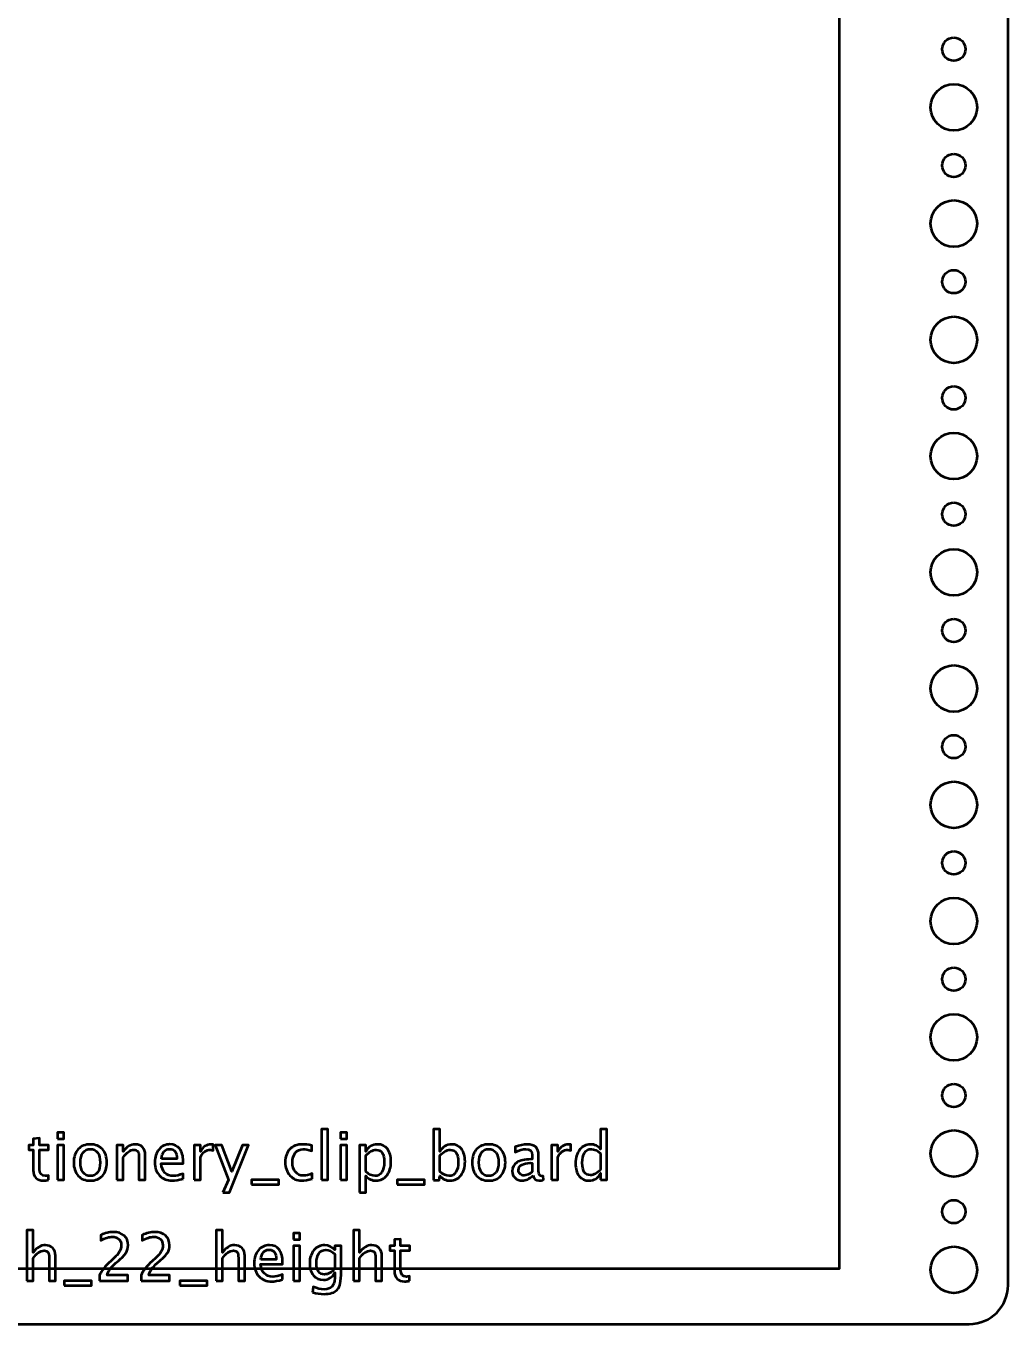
# Model space of a CAD drawing. Header units: centimetres. Extents: x -12.7 to 12.7, y -16.4 to 16.4.
# Drawn here: x 0.03 to 12.7, y -16.45 to 0.3 of the extents above; entities that cross this region are included whole.
import ezdxf

# ---------------------------------------------------------------- set-up
doc = ezdxf.new("R2010")
doc.units = ezdxf.units.CM
doc.header["$MEASUREMENT"] = 0
doc.layers.add('Layer 1', color=7, linetype='Continuous')

msp = doc.modelspace()

# ---------------------------------------------------------------- linework, layer by layer
at = {"layer": 'Layer 1', "color": 4, "lineweight": 53}
msp.add_lwpolyline([(-10.47354, -15.7323), (10.52646, -15.7323), (10.52646, 13.9677), (-10.47354, 13.9677), (-10.47354, -15.7323)], close=True, dxfattribs=at)
at = {"layer": 'Layer 1', "lineweight": 53}
for centre, major_axis in [((12, 0), (0, 0.15)), ((12.00001, -0.75001), (0, 0.30001)), ((12, -1.5), (0, 0.15)), ((12.00001, -2.25001), (0, 0.30001)), ((12, -3), (0, 0.15)), ((12.00001, -3.75001), (0, 0.30001)), ((12, -4.5), (0, 0.15)), ((12.00001, -5.25001), (0, 0.30001)), ((12, -6), (0, 0.15)), ((12.00001, -6.75001), (0, 0.30001)), ((12, -7.5), (0, 0.15)), ((12.00001, -8.25001), (0, 0.30001)), ((12, -9), (0, 0.15)), ((12.00001, -9.75001), (0, 0.30001)), ((12, -10.5), (0, 0.15)), ((12.00001, -11.25001), (0, 0.30001)), ((12, -12), (0, 0.15)), ((12.00001, -12.75001), (0, 0.30001)), ((12, -13.5), (0, 0.15)), ((12.00001, -14.25001), (0, 0.30001)), ((12, -15), (0, 0.15)), ((12.00001, -15.75001), (0, 0.30001))]:
    msp.add_ellipse(centre, major_axis=major_axis, ratio=1, dxfattribs=at)
msp.add_open_spline([(-12.7, -15.95), (-12.7, -15.95), (-12.7, 15.95), (-12.7, 15.95), (-12.7, 15.95), (-12.7, 16.22614), (-12.47614, 16.45), (-12.2, 16.45), (-12.2, 16.45), (-12.2, 16.45), (12.2, 16.45), (12.2, 16.45), (12.2, 16.45), (12.47614, 16.45), (12.7, 16.22614), (12.7, 15.95), (12.7, 15.95), (12.7, 15.95), (12.7, -15.95), (12.7, -15.95), (12.7, -15.95), (12.7, -16.22614), (12.47614, -16.45), (12.2, -16.45), (12.2, -16.45), (12.2, -16.45), (-12.2, -16.45), (-12.2, -16.45), (-12.2, -16.45), (-12.47614, -16.45), (-12.7, -16.22614), (-12.7, -15.95)], degree=3, knots=[0, 0, 0, 0, 0.11111111, 0.11111111, 0.11111111, 0.11111111, 0.22222222, 0.22222222, 0.22222222, 0.22222222, 0.33333333, 0.33333333, 0.33333333, 0.33333333, 0.44444444, 0.44444444, 0.44444444, 0.44444444, 0.55555556, 0.55555556, 0.55555556, 0.55555556, 0.66666667, 0.66666667, 0.66666667, 0.66666667, 0.77777778, 0.77777778, 0.77777778, 0.77777778, 1, 1, 1, 1], dxfattribs=at)
at = {"layer": 'Layer 1', "color": 5, "lineweight": 53}
for points, knots in [([(0.31805, -14.58937), (0.29293, -14.59628), (0.27106, -14.59967), (0.25258, -14.59967), (0.25258, -14.59967), (0.21109, -14.59967), (0.17877, -14.58782), (0.15563, -14.56411), (0.15563, -14.56411), (0.13235, -14.5404), (0.12078, -14.50752), (0.12078, -14.46533), (0.12078, -14.46533), (0.12078, -14.46533), (0.12078, -14.20174), (0.12078, -14.20174), (0.12078, -14.20174), (0.12078, -14.20174), (0.06461, -14.20174), (0.06461, -14.20174), (0.06461, -14.20174), (0.06461, -14.20174), (0.06461, -14.14077), (0.06461, -14.14077), (0.06461, -14.14077), (0.06461, -14.14077), (0.12078, -14.14077), (0.12078, -14.14077), (0.12078, -14.14077), (0.12078, -14.14077), (0.12078, -14.05964), (0.12078, -14.05964), (0.12078, -14.05964), (0.12078, -14.05964), (0.20206, -14.05187), (0.20206, -14.05187), (0.20206, -14.05187), (0.20206, -14.05187), (0.20206, -14.14077), (0.20206, -14.14077), (0.20206, -14.14077), (0.20206, -14.14077), (0.31974, -14.14077), (0.31974, -14.14077), (0.31974, -14.14077), (0.31974, -14.14077), (0.31974, -14.20174), (0.31974, -14.20174), (0.31974, -14.20174), (0.31974, -14.20174), (0.20206, -14.20174), (0.20206, -14.20174), (0.20206, -14.20174), (0.20206, -14.20174), (0.20206, -14.45066), (0.20206, -14.45066), (0.20206, -14.45066), (0.20206, -14.50936), (0.2276, -14.53871), (0.27854, -14.53871), (0.27854, -14.53871), (0.28941, -14.53871), (0.30253, -14.53688), (0.31805, -14.53335), (0.31805, -14.53335), (0.31805, -14.53335), (0.31805, -14.58937), (0.31805, -14.58937)], [0, 0, 0, 0, 0.05555556, 0.05555556, 0.05555556, 0.05555556, 0.11111111, 0.11111111, 0.11111111, 0.11111111, 0.16666667, 0.16666667, 0.16666667, 0.16666667, 0.22222222, 0.22222222, 0.22222222, 0.22222222, 0.27777778, 0.27777778, 0.27777778, 0.27777778, 0.33333333, 0.33333333, 0.33333333, 0.33333333, 0.38888889, 0.38888889, 0.38888889, 0.38888889, 0.44444444, 0.44444444, 0.44444444, 0.44444444, 0.5, 0.5, 0.5, 0.5, 0.55555556, 0.55555556, 0.55555556, 0.55555556, 0.61111111, 0.61111111, 0.61111111, 0.61111111, 0.66666667, 0.66666667, 0.66666667, 0.66666667, 0.72222222, 0.72222222, 0.72222222, 0.72222222, 0.77777778, 0.77777778, 0.77777778, 0.77777778, 0.83333333, 0.83333333, 0.83333333, 0.83333333, 0.88888889, 0.88888889, 0.88888889, 0.88888889, 1, 1, 1, 1]), ([(0.43404, -14.05865), (0.43404, -14.05865), (0.43404, -13.97737), (0.43404, -13.97737), (0.43404, -13.97737), (0.43404, -13.97737), (0.51532, -13.97737), (0.51532, -13.97737), (0.51532, -13.97737), (0.51532, -13.97737), (0.51532, -14.05865), (0.51532, -14.05865), (0.51532, -14.05865), (0.51532, -14.05865), (0.43404, -14.05865), (0.43404, -14.05865)], [0, 0, 0, 0, 0.2, 0.2, 0.2, 0.2, 0.4, 0.4, 0.4, 0.4, 0.6, 0.6, 0.6, 0.6, 1, 1, 1, 1]), ([(3.84191, -14.58951), (3.84191, -14.58951), (3.84191, -13.93673), (3.84191, -13.93673), (3.84191, -13.93673), (3.84191, -13.93673), (3.92319, -13.93673), (3.92319, -13.93673), (3.92319, -13.93673), (3.92319, -13.93673), (3.92319, -14.58951), (3.92319, -14.58951), (3.92319, -14.58951), (3.92319, -14.58951), (3.84191, -14.58951), (3.84191, -14.58951)], [0, 0, 0, 0, 0.2, 0.2, 0.2, 0.2, 0.4, 0.4, 0.4, 0.4, 0.6, 0.6, 0.6, 0.6, 1, 1, 1, 1]), ([(4.0866, -14.05865), (4.0866, -14.05865), (4.0866, -13.97737), (4.0866, -13.97737), (4.0866, -13.97737), (4.0866, -13.97737), (4.16788, -13.97737), (4.16788, -13.97737), (4.16788, -13.97737), (4.16788, -13.97737), (4.16788, -14.05865), (4.16788, -14.05865), (4.16788, -14.05865), (4.16788, -14.05865), (4.0866, -14.05865), (4.0866, -14.05865)], [0, 0, 0, 0, 0.2, 0.2, 0.2, 0.2, 0.4, 0.4, 0.4, 0.4, 0.6, 0.6, 0.6, 0.6, 1, 1, 1, 1]), ([(5.28747, -14.59459), (5.28747, -14.59459), (5.28747, -13.93673), (5.28747, -13.93673), (5.28747, -13.93673), (5.28747, -13.93673), (5.36875, -13.93673), (5.36875, -13.93673), (5.36875, -13.93673), (5.36875, -13.93673), (5.36875, -14.22558), (5.36875, -14.22558), (5.36875, -14.22558), (5.40205, -14.16279), (5.45215, -14.13146), (5.51889, -14.13146), (5.51889, -14.13146), (5.57294, -14.13146), (5.61541, -14.15108), (5.64646, -14.19045), (5.64646, -14.19045), (5.6775, -14.22982), (5.69303, -14.28358), (5.69303, -14.35174), (5.69303, -14.35174), (5.69303, -14.42596), (5.67539, -14.48593), (5.64025, -14.53137), (5.64025, -14.53137), (5.60511, -14.57695), (5.55883, -14.59967), (5.50154, -14.59967), (5.50154, -14.59967), (5.44834, -14.59967), (5.40403, -14.57935), (5.36875, -14.53857), (5.36875, -14.53857), (5.36875, -14.53857), (5.35887, -14.59459), (5.35887, -14.59459), (5.35887, -14.59459), (5.35887, -14.59459), (5.28747, -14.59459), (5.28747, -14.59459)], [0, 0, 0, 0, 0.08333333, 0.08333333, 0.08333333, 0.08333333, 0.16666667, 0.16666667, 0.16666667, 0.16666667, 0.25, 0.25, 0.25, 0.25, 0.33333333, 0.33333333, 0.33333333, 0.33333333, 0.41666667, 0.41666667, 0.41666667, 0.41666667, 0.5, 0.5, 0.5, 0.5, 0.58333333, 0.58333333, 0.58333333, 0.58333333, 0.66666667, 0.66666667, 0.66666667, 0.66666667, 0.75, 0.75, 0.75, 0.75, 0.83333333, 0.83333333, 0.83333333, 0.83333333, 1, 1, 1, 1]), ([(7.44309, -14.58951), (7.44309, -14.58951), (7.44309, -14.50527), (7.44309, -14.50527), (7.44309, -14.50527), (7.40993, -14.5682), (7.35998, -14.59967), (7.29323, -14.59967), (7.29323, -14.59967), (7.23905, -14.59967), (7.19643, -14.58006), (7.16539, -14.54069), (7.16539, -14.54069), (7.13434, -14.50132), (7.11882, -14.44755), (7.11882, -14.37939), (7.11882, -14.37939), (7.11882, -14.30489), (7.13646, -14.24492), (7.1716, -14.19948), (7.1716, -14.19948), (7.20687, -14.15418), (7.25316, -14.13146), (7.31059, -14.13146), (7.31059, -14.13146), (7.36379, -14.13146), (7.4081, -14.15178), (7.44309, -14.19256), (7.44309, -14.19256), (7.44309, -14.19256), (7.44309, -13.93673), (7.44309, -13.93673), (7.44309, -13.93673), (7.44309, -13.93673), (7.52438, -13.93673), (7.52438, -13.93673), (7.52438, -13.93673), (7.52438, -13.93673), (7.52438, -14.58951), (7.52438, -14.58951), (7.52438, -14.58951), (7.52438, -14.58951), (7.44309, -14.58951), (7.44309, -14.58951)], [0, 0, 0, 0, 0.08333333, 0.08333333, 0.08333333, 0.08333333, 0.16666667, 0.16666667, 0.16666667, 0.16666667, 0.25, 0.25, 0.25, 0.25, 0.33333333, 0.33333333, 0.33333333, 0.33333333, 0.41666667, 0.41666667, 0.41666667, 0.41666667, 0.5, 0.5, 0.5, 0.5, 0.58333333, 0.58333333, 0.58333333, 0.58333333, 0.66666667, 0.66666667, 0.66666667, 0.66666667, 0.75, 0.75, 0.75, 0.75, 0.83333333, 0.83333333, 0.83333333, 0.83333333, 1, 1, 1, 1]), ([(0.43404, -14.58951), (0.43404, -14.58951), (0.43404, -14.14077), (0.43404, -14.14077), (0.43404, -14.14077), (0.43404, -14.14077), (0.51532, -14.14077), (0.51532, -14.14077), (0.51532, -14.14077), (0.51532, -14.14077), (0.51532, -14.58951), (0.51532, -14.58951), (0.51532, -14.58951), (0.51532, -14.58951), (0.43404, -14.58951), (0.43404, -14.58951)], [0, 0, 0, 0, 0.2, 0.2, 0.2, 0.2, 0.4, 0.4, 0.4, 0.4, 0.6, 0.6, 0.6, 0.6, 1, 1, 1, 1]), ([(0.85738, -14.59967), (0.79148, -14.59967), (0.73927, -14.57864), (0.70088, -14.53659), (0.70088, -14.53659), (0.66236, -14.49454), (0.64317, -14.43739), (0.64317, -14.36528), (0.64317, -14.36528), (0.64317, -14.29332), (0.66236, -14.23631), (0.70088, -14.1944), (0.70088, -14.1944), (0.73927, -14.15249), (0.79148, -14.13146), (0.85738, -14.13146), (0.85738, -14.13146), (0.92328, -14.13146), (0.97549, -14.15249), (1.01387, -14.1944), (1.01387, -14.1944), (1.05239, -14.23631), (1.07159, -14.29332), (1.07159, -14.36528), (1.07159, -14.36528), (1.07159, -14.43739), (1.05239, -14.49454), (1.01387, -14.53659), (1.01387, -14.53659), (0.97549, -14.57864), (0.92328, -14.59967), (0.85738, -14.59967)], [0, 0, 0, 0, 0.11111111, 0.11111111, 0.11111111, 0.11111111, 0.22222222, 0.22222222, 0.22222222, 0.22222222, 0.33333333, 0.33333333, 0.33333333, 0.33333333, 0.44444444, 0.44444444, 0.44444444, 0.44444444, 0.55555556, 0.55555556, 0.55555556, 0.55555556, 0.66666667, 0.66666667, 0.66666667, 0.66666667, 0.77777778, 0.77777778, 0.77777778, 0.77777778, 1, 1, 1, 1]), ([(0.85724, -14.53871), (0.89745, -14.53871), (0.92878, -14.52361), (0.95108, -14.49327), (0.95108, -14.49327), (0.97323, -14.46307), (0.98438, -14.42032), (0.98438, -14.36528), (0.98438, -14.36528), (0.98438, -14.31039), (0.97323, -14.26778), (0.95108, -14.23758), (0.95108, -14.23758), (0.92878, -14.20752), (0.89745, -14.19242), (0.85724, -14.19242), (0.85724, -14.19242), (0.81688, -14.19242), (0.78555, -14.20752), (0.76354, -14.23758), (0.76354, -14.23758), (0.74138, -14.26778), (0.73038, -14.31039), (0.73038, -14.36528), (0.73038, -14.36528), (0.73038, -14.42032), (0.74138, -14.46307), (0.76354, -14.49327), (0.76354, -14.49327), (0.78555, -14.52361), (0.81688, -14.53871), (0.85724, -14.53871)], [0, 0, 0, 0, 0.11111111, 0.11111111, 0.11111111, 0.11111111, 0.22222222, 0.22222222, 0.22222222, 0.22222222, 0.33333333, 0.33333333, 0.33333333, 0.33333333, 0.44444444, 0.44444444, 0.44444444, 0.44444444, 0.55555556, 0.55555556, 0.55555556, 0.55555556, 0.66666667, 0.66666667, 0.66666667, 0.66666667, 0.77777778, 0.77777778, 0.77777778, 0.77777778, 1, 1, 1, 1]), ([(1.19887, -14.58951), (1.19887, -14.58951), (1.19887, -14.14077), (1.19887, -14.14077), (1.19887, -14.14077), (1.19887, -14.14077), (1.28015, -14.14077), (1.28015, -14.14077), (1.28015, -14.14077), (1.28015, -14.14077), (1.28015, -14.22558), (1.28015, -14.22558), (1.28015, -14.22558), (1.32319, -14.16279), (1.37597, -14.13146), (1.43834, -14.13146), (1.43834, -14.13146), (1.47757, -14.13146), (1.50875, -14.14374), (1.53175, -14.16843), (1.53175, -14.16843), (1.55475, -14.19299), (1.56633, -14.22615), (1.56633, -14.26763), (1.56633, -14.26763), (1.56633, -14.26763), (1.56633, -14.58951), (1.56633, -14.58951), (1.56633, -14.58951), (1.56633, -14.58951), (1.48504, -14.58951), (1.48504, -14.58951), (1.48504, -14.58951), (1.48504, -14.58951), (1.48504, -14.29416), (1.48504, -14.29416), (1.48504, -14.29416), (1.48504, -14.26086), (1.48011, -14.23715), (1.47037, -14.22304), (1.47037, -14.22304), (1.46049, -14.20879), (1.44426, -14.20174), (1.42154, -14.20174), (1.42154, -14.20174), (1.37159, -14.20174), (1.32446, -14.23433), (1.28015, -14.29953), (1.28015, -14.29953), (1.28015, -14.29953), (1.28015, -14.58951), (1.28015, -14.58951), (1.28015, -14.58951), (1.28015, -14.58951), (1.19887, -14.58951), (1.19887, -14.58951)], [0, 0, 0, 0, 0.06666667, 0.06666667, 0.06666667, 0.06666667, 0.13333333, 0.13333333, 0.13333333, 0.13333333, 0.2, 0.2, 0.2, 0.2, 0.26666667, 0.26666667, 0.26666667, 0.26666667, 0.33333333, 0.33333333, 0.33333333, 0.33333333, 0.4, 0.4, 0.4, 0.4, 0.46666667, 0.46666667, 0.46666667, 0.46666667, 0.53333333, 0.53333333, 0.53333333, 0.53333333, 0.6, 0.6, 0.6, 0.6, 0.66666667, 0.66666667, 0.66666667, 0.66666667, 0.73333333, 0.73333333, 0.73333333, 0.73333333, 0.8, 0.8, 0.8, 0.8, 0.86666667, 0.86666667, 0.86666667, 0.86666667, 1, 1, 1, 1]), ([(2.05372, -14.57512), (1.99911, -14.59149), (1.95241, -14.59967), (1.91346, -14.59967), (1.91346, -14.59967), (1.847, -14.59967), (1.79295, -14.57766), (1.75132, -14.53377), (1.75132, -14.53377), (1.70969, -14.48989), (1.68881, -14.43302), (1.68881, -14.36303), (1.68881, -14.36303), (1.68881, -14.29515), (1.70715, -14.23941), (1.74398, -14.19581), (1.74398, -14.19581), (1.78081, -14.15235), (1.82795, -14.13061), (1.88538, -14.13061), (1.88538, -14.13061), (1.93971, -14.13061), (1.98176, -14.14995), (2.01139, -14.18861), (2.01139, -14.18861), (2.04102, -14.22728), (2.05584, -14.28203), (2.05584, -14.35301), (2.05584, -14.35301), (2.05584, -14.35301), (2.05542, -14.37784), (2.05542, -14.37784), (2.05542, -14.37784), (2.05542, -14.37784), (1.77178, -14.37784), (1.77178, -14.37784), (1.77178, -14.37784), (1.78364, -14.48509), (1.83599, -14.53871), (1.9287, -14.53871), (1.9287, -14.53871), (1.96271, -14.53871), (2.00434, -14.52911), (2.05372, -14.50992), (2.05372, -14.50992), (2.05372, -14.50992), (2.05372, -14.57512), (2.05372, -14.57512)], [0, 0, 0, 0, 0.07692308, 0.07692308, 0.07692308, 0.07692308, 0.15384615, 0.15384615, 0.15384615, 0.15384615, 0.23076923, 0.23076923, 0.23076923, 0.23076923, 0.30769231, 0.30769231, 0.30769231, 0.30769231, 0.38461538, 0.38461538, 0.38461538, 0.38461538, 0.46153846, 0.46153846, 0.46153846, 0.46153846, 0.53846154, 0.53846154, 0.53846154, 0.53846154, 0.61538462, 0.61538462, 0.61538462, 0.61538462, 0.69230769, 0.69230769, 0.69230769, 0.69230769, 0.76923077, 0.76923077, 0.76923077, 0.76923077, 0.84615385, 0.84615385, 0.84615385, 0.84615385, 1, 1, 1, 1]), ([(1.77602, -14.31688), (1.77602, -14.31688), (1.97414, -14.31688), (1.97414, -14.31688), (1.97414, -14.31688), (1.97414, -14.23334), (1.94295, -14.19158), (1.88072, -14.19158), (1.88072, -14.19158), (1.81807, -14.19158), (1.78321, -14.23334), (1.77602, -14.31688)], [0, 0, 0, 0, 0.25, 0.25, 0.25, 0.25, 0.5, 0.5, 0.5, 0.5, 1, 1, 1, 1]), ([(2.19611, -14.58951), (2.19611, -14.58951), (2.19611, -14.14077), (2.19611, -14.14077), (2.19611, -14.14077), (2.19611, -14.14077), (2.27739, -14.14077), (2.27739, -14.14077), (2.27739, -14.14077), (2.27739, -14.14077), (2.27739, -14.22558), (2.27739, -14.22558), (2.27739, -14.22558), (2.30971, -14.16279), (2.35655, -14.13146), (2.41808, -14.13146), (2.41808, -14.13146), (2.4264, -14.13146), (2.43515, -14.13217), (2.44418, -14.13358), (2.44418, -14.13358), (2.44418, -14.13358), (2.44418, -14.20964), (2.44418, -14.20964), (2.44418, -14.20964), (2.43007, -14.20498), (2.41766, -14.20258), (2.40693, -14.20258), (2.40693, -14.20258), (2.35528, -14.20258), (2.3121, -14.23306), (2.27739, -14.29416), (2.27739, -14.29416), (2.27739, -14.29416), (2.27739, -14.58951), (2.27739, -14.58951), (2.27739, -14.58951), (2.27739, -14.58951), (2.19611, -14.58951), (2.19611, -14.58951)], [0, 0, 0, 0, 0.09090909, 0.09090909, 0.09090909, 0.09090909, 0.18181818, 0.18181818, 0.18181818, 0.18181818, 0.27272727, 0.27272727, 0.27272727, 0.27272727, 0.36363636, 0.36363636, 0.36363636, 0.36363636, 0.45454545, 0.45454545, 0.45454545, 0.45454545, 0.54545455, 0.54545455, 0.54545455, 0.54545455, 0.63636364, 0.63636364, 0.63636364, 0.63636364, 0.72727273, 0.72727273, 0.72727273, 0.72727273, 0.81818182, 0.81818182, 0.81818182, 0.81818182, 1, 1, 1, 1]), ([(2.56907, -14.75292), (2.56907, -14.75292), (2.64188, -14.59007), (2.64188, -14.59007), (2.64188, -14.59007), (2.64188, -14.59007), (2.46803, -14.14077), (2.46803, -14.14077), (2.46803, -14.14077), (2.46803, -14.14077), (2.55524, -14.14077), (2.55524, -14.14077), (2.55524, -14.14077), (2.55524, -14.14077), (2.6845, -14.48057), (2.6845, -14.48057), (2.6845, -14.48057), (2.6845, -14.48057), (2.82236, -14.14077), (2.82236, -14.14077), (2.82236, -14.14077), (2.82236, -14.14077), (2.89899, -14.14077), (2.89899, -14.14077), (2.89899, -14.14077), (2.89899, -14.14077), (2.65374, -14.75292), (2.65374, -14.75292), (2.65374, -14.75292), (2.65374, -14.75292), (2.56907, -14.75292), (2.56907, -14.75292)], [0, 0, 0, 0, 0.11111111, 0.11111111, 0.11111111, 0.11111111, 0.22222222, 0.22222222, 0.22222222, 0.22222222, 0.33333333, 0.33333333, 0.33333333, 0.33333333, 0.44444444, 0.44444444, 0.44444444, 0.44444444, 0.55555556, 0.55555556, 0.55555556, 0.55555556, 0.66666667, 0.66666667, 0.66666667, 0.66666667, 0.77777778, 0.77777778, 0.77777778, 0.77777778, 1, 1, 1, 1]), ([(3.71984, -14.57596), (3.66721, -14.59177), (3.62177, -14.59967), (3.58353, -14.59967), (3.58353, -14.59967), (3.52285, -14.59967), (3.47262, -14.57723), (3.43268, -14.5325), (3.43268, -14.5325), (3.39275, -14.48763), (3.37271, -14.43104), (3.37271, -14.36288), (3.37271, -14.36288), (3.37271, -14.29007), (3.39247, -14.2332), (3.43198, -14.19256), (3.43198, -14.19256), (3.47149, -14.15178), (3.52666, -14.13146), (3.5975, -14.13146), (3.5975, -14.13146), (3.63236, -14.13146), (3.67158, -14.13626), (3.71476, -14.14585), (3.71476, -14.14585), (3.71476, -14.14585), (3.71476, -14.21444), (3.71476, -14.21444), (3.71476, -14.21444), (3.6689, -14.20089), (3.63151, -14.19412), (3.60272, -14.19412), (3.60272, -14.19412), (3.56095, -14.19412), (3.52751, -14.20978), (3.50253, -14.24096), (3.50253, -14.24096), (3.47756, -14.27215), (3.465, -14.31378), (3.465, -14.36571), (3.465, -14.36571), (3.465, -14.41608), (3.47798, -14.45672), (3.5038, -14.48791), (3.5038, -14.48791), (3.52963, -14.51895), (3.56335, -14.53448), (3.60526, -14.53448), (3.60526, -14.53448), (3.64237, -14.53448), (3.68047, -14.52488), (3.71984, -14.50569), (3.71984, -14.50569), (3.71984, -14.50569), (3.71984, -14.57596), (3.71984, -14.57596)], [0, 0, 0, 0, 0.06666667, 0.06666667, 0.06666667, 0.06666667, 0.13333333, 0.13333333, 0.13333333, 0.13333333, 0.2, 0.2, 0.2, 0.2, 0.26666667, 0.26666667, 0.26666667, 0.26666667, 0.33333333, 0.33333333, 0.33333333, 0.33333333, 0.4, 0.4, 0.4, 0.4, 0.46666667, 0.46666667, 0.46666667, 0.46666667, 0.53333333, 0.53333333, 0.53333333, 0.53333333, 0.6, 0.6, 0.6, 0.6, 0.66666667, 0.66666667, 0.66666667, 0.66666667, 0.73333333, 0.73333333, 0.73333333, 0.73333333, 0.8, 0.8, 0.8, 0.8, 0.86666667, 0.86666667, 0.86666667, 0.86666667, 1, 1, 1, 1]), ([(4.0866, -14.58951), (4.0866, -14.58951), (4.0866, -14.14077), (4.0866, -14.14077), (4.0866, -14.14077), (4.0866, -14.14077), (4.16788, -14.14077), (4.16788, -14.14077), (4.16788, -14.14077), (4.16788, -14.14077), (4.16788, -14.58951), (4.16788, -14.58951), (4.16788, -14.58951), (4.16788, -14.58951), (4.0866, -14.58951), (4.0866, -14.58951)], [0, 0, 0, 0, 0.2, 0.2, 0.2, 0.2, 0.4, 0.4, 0.4, 0.4, 0.6, 0.6, 0.6, 0.6, 1, 1, 1, 1]), ([(4.33129, -14.75292), (4.33129, -14.75292), (4.33129, -14.14077), (4.33129, -14.14077), (4.33129, -14.14077), (4.33129, -14.14077), (4.41257, -14.14077), (4.41257, -14.14077), (4.41257, -14.14077), (4.41257, -14.14077), (4.41257, -14.22558), (4.41257, -14.22558), (4.41257, -14.22558), (4.44587, -14.16279), (4.49597, -14.13146), (4.56271, -14.13146), (4.56271, -14.13146), (4.61676, -14.13146), (4.65923, -14.15108), (4.69028, -14.19045), (4.69028, -14.19045), (4.72132, -14.22982), (4.73685, -14.28358), (4.73685, -14.35174), (4.73685, -14.35174), (4.73685, -14.42596), (4.71921, -14.48593), (4.68407, -14.53137), (4.68407, -14.53137), (4.64893, -14.57695), (4.60265, -14.59967), (4.54536, -14.59967), (4.54536, -14.59967), (4.49216, -14.59967), (4.44785, -14.57935), (4.41257, -14.53857), (4.41257, -14.53857), (4.41257, -14.53857), (4.41257, -14.75292), (4.41257, -14.75292), (4.41257, -14.75292), (4.41257, -14.75292), (4.33129, -14.75292), (4.33129, -14.75292)], [0, 0, 0, 0, 0.08333333, 0.08333333, 0.08333333, 0.08333333, 0.16666667, 0.16666667, 0.16666667, 0.16666667, 0.25, 0.25, 0.25, 0.25, 0.33333333, 0.33333333, 0.33333333, 0.33333333, 0.41666667, 0.41666667, 0.41666667, 0.41666667, 0.5, 0.5, 0.5, 0.5, 0.58333333, 0.58333333, 0.58333333, 0.58333333, 0.66666667, 0.66666667, 0.66666667, 0.66666667, 0.75, 0.75, 0.75, 0.75, 0.83333333, 0.83333333, 0.83333333, 0.83333333, 1, 1, 1, 1]), ([(4.41257, -14.48255), (4.45448, -14.51994), (4.49442, -14.53871), (4.53237, -14.53871), (4.53237, -14.53871), (4.56977, -14.53871), (4.5987, -14.52305), (4.61902, -14.49186), (4.61902, -14.49186), (4.63948, -14.46068), (4.64964, -14.41679), (4.64964, -14.36006), (4.64964, -14.36006), (4.64964, -14.25508), (4.61492, -14.20258), (4.5455, -14.20258), (4.5455, -14.20258), (4.50006, -14.20258), (4.45575, -14.22714), (4.41257, -14.27638), (4.41257, -14.27638), (4.41257, -14.27638), (4.41257, -14.48255), (4.41257, -14.48255)], [0, 0, 0, 0, 0.14285714, 0.14285714, 0.14285714, 0.14285714, 0.28571429, 0.28571429, 0.28571429, 0.28571429, 0.42857143, 0.42857143, 0.42857143, 0.42857143, 0.57142857, 0.57142857, 0.57142857, 0.57142857, 0.71428571, 0.71428571, 0.71428571, 0.71428571, 1, 1, 1, 1]), ([(5.36875, -14.48255), (5.41066, -14.51994), (5.4506, -14.53871), (5.48855, -14.53871), (5.48855, -14.53871), (5.52595, -14.53871), (5.55488, -14.52305), (5.5752, -14.49186), (5.5752, -14.49186), (5.59566, -14.46068), (5.60582, -14.41679), (5.60582, -14.36006), (5.60582, -14.36006), (5.60582, -14.25508), (5.5711, -14.20258), (5.50168, -14.20258), (5.50168, -14.20258), (5.45624, -14.20258), (5.41193, -14.22714), (5.36875, -14.27638), (5.36875, -14.27638), (5.36875, -14.27638), (5.36875, -14.48255), (5.36875, -14.48255)], [0, 0, 0, 0, 0.14285714, 0.14285714, 0.14285714, 0.14285714, 0.28571429, 0.28571429, 0.28571429, 0.28571429, 0.42857143, 0.42857143, 0.42857143, 0.42857143, 0.57142857, 0.57142857, 0.57142857, 0.57142857, 0.71428571, 0.71428571, 0.71428571, 0.71428571, 1, 1, 1, 1]), ([(5.99896, -14.59967), (5.93306, -14.59967), (5.88085, -14.57864), (5.84246, -14.53659), (5.84246, -14.53659), (5.80394, -14.49454), (5.78475, -14.43739), (5.78475, -14.36528), (5.78475, -14.36528), (5.78475, -14.29332), (5.80394, -14.23631), (5.84246, -14.1944), (5.84246, -14.1944), (5.88085, -14.15249), (5.93306, -14.13146), (5.99896, -14.13146), (5.99896, -14.13146), (6.06486, -14.13146), (6.11707, -14.15249), (6.15545, -14.1944), (6.15545, -14.1944), (6.19397, -14.23631), (6.21317, -14.29332), (6.21317, -14.36528), (6.21317, -14.36528), (6.21317, -14.43739), (6.19397, -14.49454), (6.15545, -14.53659), (6.15545, -14.53659), (6.11707, -14.57864), (6.06486, -14.59967), (5.99896, -14.59967)], [0, 0, 0, 0, 0.11111111, 0.11111111, 0.11111111, 0.11111111, 0.22222222, 0.22222222, 0.22222222, 0.22222222, 0.33333333, 0.33333333, 0.33333333, 0.33333333, 0.44444444, 0.44444444, 0.44444444, 0.44444444, 0.55555556, 0.55555556, 0.55555556, 0.55555556, 0.66666667, 0.66666667, 0.66666667, 0.66666667, 0.77777778, 0.77777778, 0.77777778, 0.77777778, 1, 1, 1, 1]), ([(5.99882, -14.53871), (6.03903, -14.53871), (6.07036, -14.52361), (6.09266, -14.49327), (6.09266, -14.49327), (6.11481, -14.46307), (6.12596, -14.42032), (6.12596, -14.36528), (6.12596, -14.36528), (6.12596, -14.31039), (6.11481, -14.26778), (6.09266, -14.23758), (6.09266, -14.23758), (6.07036, -14.20752), (6.03903, -14.19242), (5.99882, -14.19242), (5.99882, -14.19242), (5.95846, -14.19242), (5.92713, -14.20752), (5.90512, -14.23758), (5.90512, -14.23758), (5.88296, -14.26778), (5.87196, -14.31039), (5.87196, -14.36528), (5.87196, -14.36528), (5.87196, -14.42032), (5.88296, -14.46307), (5.90512, -14.49327), (5.90512, -14.49327), (5.92713, -14.52361), (5.95846, -14.53871), (5.99882, -14.53871)], [0, 0, 0, 0, 0.11111111, 0.11111111, 0.11111111, 0.11111111, 0.22222222, 0.22222222, 0.22222222, 0.22222222, 0.33333333, 0.33333333, 0.33333333, 0.33333333, 0.44444444, 0.44444444, 0.44444444, 0.44444444, 0.55555556, 0.55555556, 0.55555556, 0.55555556, 0.66666667, 0.66666667, 0.66666667, 0.66666667, 0.77777778, 0.77777778, 0.77777778, 0.77777778, 1, 1, 1, 1]), ([(6.57173, -14.53236), (6.52291, -14.57723), (6.47592, -14.59967), (6.43076, -14.59967), (6.43076, -14.59967), (6.39365, -14.59967), (6.36275, -14.5881), (6.33833, -14.56482), (6.33833, -14.56482), (6.31378, -14.54153), (6.3015, -14.51218), (6.3015, -14.47676), (6.3015, -14.47676), (6.3015, -14.4278), (6.32211, -14.39012), (6.36331, -14.36387), (6.36331, -14.36387), (6.40452, -14.33763), (6.46364, -14.3245), (6.54069, -14.3245), (6.54069, -14.3245), (6.54069, -14.3245), (6.55974, -14.3245), (6.55974, -14.3245), (6.55974, -14.3245), (6.55974, -14.3245), (6.55974, -14.27046), (6.55974, -14.27046), (6.55974, -14.27046), (6.55974, -14.21839), (6.53264, -14.19242), (6.47832, -14.19242), (6.47832, -14.19242), (6.43627, -14.19242), (6.39026, -14.20569), (6.34045, -14.23222), (6.34045, -14.23222), (6.34045, -14.23222), (6.34045, -14.16533), (6.34045, -14.16533), (6.34045, -14.16533), (6.3952, -14.14275), (6.44685, -14.13146), (6.49525, -14.13146), (6.49525, -14.13146), (6.54506, -14.13146), (6.58189, -14.14275), (6.60546, -14.16547), (6.60546, -14.16547), (6.62916, -14.18819), (6.64102, -14.22318), (6.64102, -14.27046), (6.64102, -14.27046), (6.64102, -14.27046), (6.64102, -14.47323), (6.64102, -14.47323), (6.64102, -14.47323), (6.64102, -14.51966), (6.65527, -14.54294), (6.68392, -14.54294), (6.68392, -14.54294), (6.68744, -14.54294), (6.69267, -14.54238), (6.69958, -14.54125), (6.69958, -14.54125), (6.69958, -14.54125), (6.70537, -14.58641), (6.70537, -14.58641), (6.70537, -14.58641), (6.68688, -14.5953), (6.66656, -14.59967), (6.64426, -14.59967), (6.64426, -14.59967), (6.6063, -14.59967), (6.58217, -14.57723), (6.57173, -14.53236)], [0, 0, 0, 0, 0.05, 0.05, 0.05, 0.05, 0.1, 0.1, 0.1, 0.1, 0.15, 0.15, 0.15, 0.15, 0.2, 0.2, 0.2, 0.2, 0.25, 0.25, 0.25, 0.25, 0.3, 0.3, 0.3, 0.3, 0.35, 0.35, 0.35, 0.35, 0.4, 0.4, 0.4, 0.4, 0.45, 0.45, 0.45, 0.45, 0.5, 0.5, 0.5, 0.5, 0.55, 0.55, 0.55, 0.55, 0.6, 0.6, 0.6, 0.6, 0.65, 0.65, 0.65, 0.65, 0.7, 0.7, 0.7, 0.7, 0.75, 0.75, 0.75, 0.75, 0.8, 0.8, 0.8, 0.8, 0.85, 0.85, 0.85, 0.85, 0.9, 0.9, 0.9, 0.9, 1, 1, 1, 1]), ([(6.80795, -14.58951), (6.80795, -14.58951), (6.80795, -14.14077), (6.80795, -14.14077), (6.80795, -14.14077), (6.80795, -14.14077), (6.88923, -14.14077), (6.88923, -14.14077), (6.88923, -14.14077), (6.88923, -14.14077), (6.88923, -14.22558), (6.88923, -14.22558), (6.88923, -14.22558), (6.92155, -14.16279), (6.96839, -14.13146), (7.02992, -14.13146), (7.02992, -14.13146), (7.03824, -14.13146), (7.04699, -14.13217), (7.05602, -14.13358), (7.05602, -14.13358), (7.05602, -14.13358), (7.05602, -14.20964), (7.05602, -14.20964), (7.05602, -14.20964), (7.04191, -14.20498), (7.0295, -14.20258), (7.01877, -14.20258), (7.01877, -14.20258), (6.96712, -14.20258), (6.92394, -14.23306), (6.88923, -14.29416), (6.88923, -14.29416), (6.88923, -14.29416), (6.88923, -14.58951), (6.88923, -14.58951), (6.88923, -14.58951), (6.88923, -14.58951), (6.80795, -14.58951), (6.80795, -14.58951)], [0, 0, 0, 0, 0.09090909, 0.09090909, 0.09090909, 0.09090909, 0.18181818, 0.18181818, 0.18181818, 0.18181818, 0.27272727, 0.27272727, 0.27272727, 0.27272727, 0.36363636, 0.36363636, 0.36363636, 0.36363636, 0.45454545, 0.45454545, 0.45454545, 0.45454545, 0.54545455, 0.54545455, 0.54545455, 0.54545455, 0.63636364, 0.63636364, 0.63636364, 0.63636364, 0.72727273, 0.72727273, 0.72727273, 0.72727273, 0.81818182, 0.81818182, 0.81818182, 0.81818182, 1, 1, 1, 1]), ([(7.44309, -14.24816), (7.4009, -14.21105), (7.36097, -14.19242), (7.32315, -14.19242), (7.32315, -14.19242), (7.2859, -14.19242), (7.25711, -14.20794), (7.23665, -14.23913), (7.23665, -14.23913), (7.21619, -14.27017), (7.20603, -14.3142), (7.20603, -14.37121), (7.20603, -14.37121), (7.20603, -14.47606), (7.24074, -14.52855), (7.31031, -14.52855), (7.31031, -14.52855), (7.35546, -14.52855), (7.39977, -14.50386), (7.44309, -14.45461), (7.44309, -14.45461), (7.44309, -14.45461), (7.44309, -14.24816), (7.44309, -14.24816)], [0, 0, 0, 0, 0.14285714, 0.14285714, 0.14285714, 0.14285714, 0.28571429, 0.28571429, 0.28571429, 0.28571429, 0.42857143, 0.42857143, 0.42857143, 0.42857143, 0.57142857, 0.57142857, 0.57142857, 0.57142857, 0.71428571, 0.71428571, 0.71428571, 0.71428571, 1, 1, 1, 1]), ([(6.55974, -14.48805), (6.55974, -14.48805), (6.55974, -14.37276), (6.55974, -14.37276), (6.55974, -14.37276), (6.55974, -14.37276), (6.53363, -14.37192), (6.53363, -14.37192), (6.53363, -14.37192), (6.48848, -14.37192), (6.45207, -14.38024), (6.42427, -14.39689), (6.42427, -14.39689), (6.39661, -14.41368), (6.38278, -14.43584), (6.38278, -14.4635), (6.38278, -14.4635), (6.38278, -14.48283), (6.3897, -14.4992), (6.40339, -14.5126), (6.40339, -14.5126), (6.41722, -14.52601), (6.43401, -14.53278), (6.4539, -14.53278), (6.4539, -14.53278), (6.48777, -14.53278), (6.52305, -14.51783), (6.55974, -14.48805)], [0, 0, 0, 0, 0.125, 0.125, 0.125, 0.125, 0.25, 0.25, 0.25, 0.25, 0.375, 0.375, 0.375, 0.375, 0.5, 0.5, 0.5, 0.5, 0.625, 0.625, 0.625, 0.625, 0.75, 0.75, 0.75, 0.75, 1, 1, 1, 1]), ([(2.93921, -14.65047), (2.93921, -14.65047), (2.93921, -14.58951), (2.93921, -14.58951), (2.93921, -14.58951), (2.93921, -14.58951), (3.29142, -14.58951), (3.29142, -14.58951), (3.29142, -14.58951), (3.29142, -14.58951), (3.29142, -14.65047), (3.29142, -14.65047), (3.29142, -14.65047), (3.29142, -14.65047), (2.93921, -14.65047), (2.93921, -14.65047)], [0, 0, 0, 0, 0.2, 0.2, 0.2, 0.2, 0.4, 0.4, 0.4, 0.4, 0.6, 0.6, 0.6, 0.6, 1, 1, 1, 1]), ([(4.81841, -14.65047), (4.81841, -14.65047), (4.81841, -14.58951), (4.81841, -14.58951), (4.81841, -14.58951), (4.81841, -14.58951), (5.17062, -14.58951), (5.17062, -14.58951), (5.17062, -14.58951), (5.17062, -14.58951), (5.17062, -14.65047), (5.17062, -14.65047), (5.17062, -14.65047), (5.17062, -14.65047), (4.81841, -14.65047), (4.81841, -14.65047)], [0, 0, 0, 0, 0.2, 0.2, 0.2, 0.2, 0.4, 0.4, 0.4, 0.4, 0.6, 0.6, 0.6, 0.6, 1, 1, 1, 1]), ([(0.03908, -15.89055), (0.03908, -15.89055), (0.03908, -15.23777), (0.03908, -15.23777), (0.03908, -15.23777), (0.03908, -15.23777), (0.12036, -15.23777), (0.12036, -15.23777), (0.12036, -15.23777), (0.12036, -15.23777), (0.12036, -15.52662), (0.12036, -15.52662), (0.12036, -15.52662), (0.1634, -15.46383), (0.21618, -15.4325), (0.27855, -15.4325), (0.27855, -15.4325), (0.31778, -15.4325), (0.34896, -15.44478), (0.37196, -15.46947), (0.37196, -15.46947), (0.39496, -15.49403), (0.40654, -15.52719), (0.40654, -15.56867), (0.40654, -15.56867), (0.40654, -15.56867), (0.40654, -15.89055), (0.40654, -15.89055), (0.40654, -15.89055), (0.40654, -15.89055), (0.32525, -15.89055), (0.32525, -15.89055), (0.32525, -15.89055), (0.32525, -15.89055), (0.32525, -15.5952), (0.32525, -15.5952), (0.32525, -15.5952), (0.32525, -15.5619), (0.32032, -15.53819), (0.31058, -15.52408), (0.31058, -15.52408), (0.3007, -15.50983), (0.28447, -15.50278), (0.26175, -15.50278), (0.26175, -15.50278), (0.2118, -15.50278), (0.16467, -15.53537), (0.12036, -15.60057), (0.12036, -15.60057), (0.12036, -15.60057), (0.12036, -15.89055), (0.12036, -15.89055), (0.12036, -15.89055), (0.12036, -15.89055), (0.03908, -15.89055), (0.03908, -15.89055)], [0, 0, 0, 0, 0.06666667, 0.06666667, 0.06666667, 0.06666667, 0.13333333, 0.13333333, 0.13333333, 0.13333333, 0.2, 0.2, 0.2, 0.2, 0.26666667, 0.26666667, 0.26666667, 0.26666667, 0.33333333, 0.33333333, 0.33333333, 0.33333333, 0.4, 0.4, 0.4, 0.4, 0.46666667, 0.46666667, 0.46666667, 0.46666667, 0.53333333, 0.53333333, 0.53333333, 0.53333333, 0.6, 0.6, 0.6, 0.6, 0.66666667, 0.66666667, 0.66666667, 0.66666667, 0.73333333, 0.73333333, 0.73333333, 0.73333333, 0.8, 0.8, 0.8, 0.8, 0.86666667, 0.86666667, 0.86666667, 0.86666667, 1, 1, 1, 1]), ([(2.48202, -15.89055), (2.48202, -15.89055), (2.48202, -15.23777), (2.48202, -15.23777), (2.48202, -15.23777), (2.48202, -15.23777), (2.5633, -15.23777), (2.5633, -15.23777), (2.5633, -15.23777), (2.5633, -15.23777), (2.5633, -15.52662), (2.5633, -15.52662), (2.5633, -15.52662), (2.60634, -15.46383), (2.65912, -15.4325), (2.72149, -15.4325), (2.72149, -15.4325), (2.76072, -15.4325), (2.7919, -15.44478), (2.8149, -15.46947), (2.8149, -15.46947), (2.8379, -15.49403), (2.84948, -15.52719), (2.84948, -15.56867), (2.84948, -15.56867), (2.84948, -15.56867), (2.84948, -15.89055), (2.84948, -15.89055), (2.84948, -15.89055), (2.84948, -15.89055), (2.76819, -15.89055), (2.76819, -15.89055), (2.76819, -15.89055), (2.76819, -15.89055), (2.76819, -15.5952), (2.76819, -15.5952), (2.76819, -15.5952), (2.76819, -15.5619), (2.76326, -15.53819), (2.75352, -15.52408), (2.75352, -15.52408), (2.74364, -15.50983), (2.72741, -15.50278), (2.70469, -15.50278), (2.70469, -15.50278), (2.65474, -15.50278), (2.60761, -15.53537), (2.5633, -15.60057), (2.5633, -15.60057), (2.5633, -15.60057), (2.5633, -15.89055), (2.5633, -15.89055), (2.5633, -15.89055), (2.5633, -15.89055), (2.48202, -15.89055), (2.48202, -15.89055)], [0, 0, 0, 0, 0.06666667, 0.06666667, 0.06666667, 0.06666667, 0.13333333, 0.13333333, 0.13333333, 0.13333333, 0.2, 0.2, 0.2, 0.2, 0.26666667, 0.26666667, 0.26666667, 0.26666667, 0.33333333, 0.33333333, 0.33333333, 0.33333333, 0.4, 0.4, 0.4, 0.4, 0.46666667, 0.46666667, 0.46666667, 0.46666667, 0.53333333, 0.53333333, 0.53333333, 0.53333333, 0.6, 0.6, 0.6, 0.6, 0.66666667, 0.66666667, 0.66666667, 0.66666667, 0.73333333, 0.73333333, 0.73333333, 0.73333333, 0.8, 0.8, 0.8, 0.8, 0.86666667, 0.86666667, 0.86666667, 0.86666667, 1, 1, 1, 1]), ([(4.25185, -15.89055), (4.25185, -15.89055), (4.25185, -15.23777), (4.25185, -15.23777), (4.25185, -15.23777), (4.25185, -15.23777), (4.33313, -15.23777), (4.33313, -15.23777), (4.33313, -15.23777), (4.33313, -15.23777), (4.33313, -15.52662), (4.33313, -15.52662), (4.33313, -15.52662), (4.37617, -15.46383), (4.42895, -15.4325), (4.49132, -15.4325), (4.49132, -15.4325), (4.53055, -15.4325), (4.56173, -15.44478), (4.58473, -15.46947), (4.58473, -15.46947), (4.60773, -15.49403), (4.61931, -15.52719), (4.61931, -15.56867), (4.61931, -15.56867), (4.61931, -15.56867), (4.61931, -15.89055), (4.61931, -15.89055), (4.61931, -15.89055), (4.61931, -15.89055), (4.53802, -15.89055), (4.53802, -15.89055), (4.53802, -15.89055), (4.53802, -15.89055), (4.53802, -15.5952), (4.53802, -15.5952), (4.53802, -15.5952), (4.53802, -15.5619), (4.53309, -15.53819), (4.52335, -15.52408), (4.52335, -15.52408), (4.51347, -15.50983), (4.49724, -15.50278), (4.47452, -15.50278), (4.47452, -15.50278), (4.42457, -15.50278), (4.37744, -15.53537), (4.33313, -15.60057), (4.33313, -15.60057), (4.33313, -15.60057), (4.33313, -15.89055), (4.33313, -15.89055), (4.33313, -15.89055), (4.33313, -15.89055), (4.25185, -15.89055), (4.25185, -15.89055)], [0, 0, 0, 0, 0.06666667, 0.06666667, 0.06666667, 0.06666667, 0.13333333, 0.13333333, 0.13333333, 0.13333333, 0.2, 0.2, 0.2, 0.2, 0.26666667, 0.26666667, 0.26666667, 0.26666667, 0.33333333, 0.33333333, 0.33333333, 0.33333333, 0.4, 0.4, 0.4, 0.4, 0.46666667, 0.46666667, 0.46666667, 0.46666667, 0.53333333, 0.53333333, 0.53333333, 0.53333333, 0.6, 0.6, 0.6, 0.6, 0.66666667, 0.66666667, 0.66666667, 0.66666667, 0.73333333, 0.73333333, 0.73333333, 0.73333333, 0.8, 0.8, 0.8, 0.8, 0.86666667, 0.86666667, 0.86666667, 0.86666667, 1, 1, 1, 1]), ([(0.97691, -15.89055), (0.97691, -15.89055), (0.97691, -15.81943), (0.97691, -15.81943), (0.97691, -15.81943), (1.00062, -15.76397), (1.04846, -15.70344), (1.12057, -15.6381), (1.12057, -15.6381), (1.12057, -15.6381), (1.16713, -15.59633), (1.16713, -15.59633), (1.16713, -15.59633), (1.2271, -15.54186), (1.25716, -15.48796), (1.25716, -15.43434), (1.25716, -15.43434), (1.25716, -15.40005), (1.24686, -15.37323), (1.2264, -15.35362), (1.2264, -15.35362), (1.20594, -15.33401), (1.17757, -15.32413), (1.14159, -15.32413), (1.14159, -15.32413), (1.09954, -15.32413), (1.04973, -15.34021), (0.99215, -15.37239), (0.99215, -15.37239), (0.99215, -15.37239), (0.99215, -15.30127), (0.99215, -15.30127), (0.99215, -15.30127), (1.04648, -15.27587), (1.10053, -15.26317), (1.15443, -15.26317), (1.15443, -15.26317), (1.21172, -15.26317), (1.25773, -15.27855), (1.29244, -15.30945), (1.29244, -15.30945), (1.32701, -15.34036), (1.34437, -15.38128), (1.34437, -15.43236), (1.34437, -15.43236), (1.34437, -15.46905), (1.33562, -15.50165), (1.31812, -15.53001), (1.31812, -15.53001), (1.30048, -15.55851), (1.26789, -15.59295), (1.22005, -15.63359), (1.22005, -15.63359), (1.22005, -15.63359), (1.18858, -15.6604), (1.18858, -15.6604), (1.18858, -15.6604), (1.12311, -15.71585), (1.08529, -15.76891), (1.07513, -15.81943), (1.07513, -15.81943), (1.07513, -15.81943), (1.34183, -15.81943), (1.34183, -15.81943), (1.34183, -15.81943), (1.34183, -15.81943), (1.34183, -15.89055), (1.34183, -15.89055), (1.34183, -15.89055), (1.34183, -15.89055), (0.97691, -15.89055), (0.97691, -15.89055)], [0, 0, 0, 0, 0.05263158, 0.05263158, 0.05263158, 0.05263158, 0.10526316, 0.10526316, 0.10526316, 0.10526316, 0.15789474, 0.15789474, 0.15789474, 0.15789474, 0.21052632, 0.21052632, 0.21052632, 0.21052632, 0.26315789, 0.26315789, 0.26315789, 0.26315789, 0.31578947, 0.31578947, 0.31578947, 0.31578947, 0.36842105, 0.36842105, 0.36842105, 0.36842105, 0.42105263, 0.42105263, 0.42105263, 0.42105263, 0.47368421, 0.47368421, 0.47368421, 0.47368421, 0.52631579, 0.52631579, 0.52631579, 0.52631579, 0.57894737, 0.57894737, 0.57894737, 0.57894737, 0.63157895, 0.63157895, 0.63157895, 0.63157895, 0.68421053, 0.68421053, 0.68421053, 0.68421053, 0.73684211, 0.73684211, 0.73684211, 0.73684211, 0.78947368, 0.78947368, 0.78947368, 0.78947368, 0.84210526, 0.84210526, 0.84210526, 0.84210526, 0.89473684, 0.89473684, 0.89473684, 0.89473684, 1, 1, 1, 1]), ([(1.51229, -15.89055), (1.51229, -15.89055), (1.51229, -15.81943), (1.51229, -15.81943), (1.51229, -15.81943), (1.536, -15.76397), (1.58384, -15.70344), (1.65595, -15.6381), (1.65595, -15.6381), (1.65595, -15.6381), (1.70251, -15.59633), (1.70251, -15.59633), (1.70251, -15.59633), (1.76248, -15.54186), (1.79254, -15.48796), (1.79254, -15.43434), (1.79254, -15.43434), (1.79254, -15.40005), (1.78224, -15.37323), (1.76178, -15.35362), (1.76178, -15.35362), (1.74132, -15.33401), (1.71295, -15.32413), (1.67697, -15.32413), (1.67697, -15.32413), (1.63492, -15.32413), (1.58511, -15.34021), (1.52753, -15.37239), (1.52753, -15.37239), (1.52753, -15.37239), (1.52753, -15.30127), (1.52753, -15.30127), (1.52753, -15.30127), (1.58186, -15.27587), (1.63591, -15.26317), (1.68981, -15.26317), (1.68981, -15.26317), (1.7471, -15.26317), (1.79311, -15.27855), (1.82782, -15.30945), (1.82782, -15.30945), (1.86239, -15.34036), (1.87975, -15.38128), (1.87975, -15.43236), (1.87975, -15.43236), (1.87975, -15.46905), (1.871, -15.50165), (1.8535, -15.53001), (1.8535, -15.53001), (1.83586, -15.55851), (1.80327, -15.59295), (1.75543, -15.63359), (1.75543, -15.63359), (1.75543, -15.63359), (1.72396, -15.6604), (1.72396, -15.6604), (1.72396, -15.6604), (1.65849, -15.71585), (1.62067, -15.76891), (1.61051, -15.81943), (1.61051, -15.81943), (1.61051, -15.81943), (1.87721, -15.81943), (1.87721, -15.81943), (1.87721, -15.81943), (1.87721, -15.81943), (1.87721, -15.89055), (1.87721, -15.89055), (1.87721, -15.89055), (1.87721, -15.89055), (1.51229, -15.89055), (1.51229, -15.89055)], [0, 0, 0, 0, 0.05263158, 0.05263158, 0.05263158, 0.05263158, 0.10526316, 0.10526316, 0.10526316, 0.10526316, 0.15789474, 0.15789474, 0.15789474, 0.15789474, 0.21052632, 0.21052632, 0.21052632, 0.21052632, 0.26315789, 0.26315789, 0.26315789, 0.26315789, 0.31578947, 0.31578947, 0.31578947, 0.31578947, 0.36842105, 0.36842105, 0.36842105, 0.36842105, 0.42105263, 0.42105263, 0.42105263, 0.42105263, 0.47368421, 0.47368421, 0.47368421, 0.47368421, 0.52631579, 0.52631579, 0.52631579, 0.52631579, 0.57894737, 0.57894737, 0.57894737, 0.57894737, 0.63157895, 0.63157895, 0.63157895, 0.63157895, 0.68421053, 0.68421053, 0.68421053, 0.68421053, 0.73684211, 0.73684211, 0.73684211, 0.73684211, 0.78947368, 0.78947368, 0.78947368, 0.78947368, 0.84210526, 0.84210526, 0.84210526, 0.84210526, 0.89473684, 0.89473684, 0.89473684, 0.89473684, 1, 1, 1, 1]), ([(3.47926, -15.35969), (3.47926, -15.35969), (3.47926, -15.27841), (3.47926, -15.27841), (3.47926, -15.27841), (3.47926, -15.27841), (3.56054, -15.27841), (3.56054, -15.27841), (3.56054, -15.27841), (3.56054, -15.27841), (3.56054, -15.35969), (3.56054, -15.35969), (3.56054, -15.35969), (3.56054, -15.35969), (3.47926, -15.35969), (3.47926, -15.35969)], [0, 0, 0, 0, 0.2, 0.2, 0.2, 0.2, 0.4, 0.4, 0.4, 0.4, 0.6, 0.6, 0.6, 0.6, 1, 1, 1, 1]), ([(4.97801, -15.89041), (4.95289, -15.89732), (4.93102, -15.90071), (4.91254, -15.90071), (4.91254, -15.90071), (4.87105, -15.90071), (4.83873, -15.88886), (4.81559, -15.86515), (4.81559, -15.86515), (4.79231, -15.84144), (4.78074, -15.80856), (4.78074, -15.76637), (4.78074, -15.76637), (4.78074, -15.76637), (4.78074, -15.50278), (4.78074, -15.50278), (4.78074, -15.50278), (4.78074, -15.50278), (4.72457, -15.50278), (4.72457, -15.50278), (4.72457, -15.50278), (4.72457, -15.50278), (4.72457, -15.44181), (4.72457, -15.44181), (4.72457, -15.44181), (4.72457, -15.44181), (4.78074, -15.44181), (4.78074, -15.44181), (4.78074, -15.44181), (4.78074, -15.44181), (4.78074, -15.36068), (4.78074, -15.36068), (4.78074, -15.36068), (4.78074, -15.36068), (4.86202, -15.35291), (4.86202, -15.35291), (4.86202, -15.35291), (4.86202, -15.35291), (4.86202, -15.44181), (4.86202, -15.44181), (4.86202, -15.44181), (4.86202, -15.44181), (4.9797, -15.44181), (4.9797, -15.44181), (4.9797, -15.44181), (4.9797, -15.44181), (4.9797, -15.50278), (4.9797, -15.50278), (4.9797, -15.50278), (4.9797, -15.50278), (4.86202, -15.50278), (4.86202, -15.50278), (4.86202, -15.50278), (4.86202, -15.50278), (4.86202, -15.7517), (4.86202, -15.7517), (4.86202, -15.7517), (4.86202, -15.8104), (4.88756, -15.83975), (4.9385, -15.83975), (4.9385, -15.83975), (4.94937, -15.83975), (4.96249, -15.83792), (4.97801, -15.83439), (4.97801, -15.83439), (4.97801, -15.83439), (4.97801, -15.89041), (4.97801, -15.89041)], [0, 0, 0, 0, 0.05555556, 0.05555556, 0.05555556, 0.05555556, 0.11111111, 0.11111111, 0.11111111, 0.11111111, 0.16666667, 0.16666667, 0.16666667, 0.16666667, 0.22222222, 0.22222222, 0.22222222, 0.22222222, 0.27777778, 0.27777778, 0.27777778, 0.27777778, 0.33333333, 0.33333333, 0.33333333, 0.33333333, 0.38888889, 0.38888889, 0.38888889, 0.38888889, 0.44444444, 0.44444444, 0.44444444, 0.44444444, 0.5, 0.5, 0.5, 0.5, 0.55555556, 0.55555556, 0.55555556, 0.55555556, 0.61111111, 0.61111111, 0.61111111, 0.61111111, 0.66666667, 0.66666667, 0.66666667, 0.66666667, 0.72222222, 0.72222222, 0.72222222, 0.72222222, 0.77777778, 0.77777778, 0.77777778, 0.77777778, 0.83333333, 0.83333333, 0.83333333, 0.83333333, 0.88888889, 0.88888889, 0.88888889, 0.88888889, 1, 1, 1, 1]), ([(3.33687, -15.87616), (3.28226, -15.89253), (3.23556, -15.90071), (3.19661, -15.90071), (3.19661, -15.90071), (3.13015, -15.90071), (3.0761, -15.8787), (3.03447, -15.83481), (3.03447, -15.83481), (2.99284, -15.79093), (2.97196, -15.73406), (2.97196, -15.66407), (2.97196, -15.66407), (2.97196, -15.59619), (2.9903, -15.54045), (3.02713, -15.49685), (3.02713, -15.49685), (3.06396, -15.45339), (3.1111, -15.43165), (3.16853, -15.43165), (3.16853, -15.43165), (3.22286, -15.43165), (3.26491, -15.45099), (3.29454, -15.48965), (3.29454, -15.48965), (3.32417, -15.52832), (3.33899, -15.58307), (3.33899, -15.65405), (3.33899, -15.65405), (3.33899, -15.65405), (3.33857, -15.67888), (3.33857, -15.67888), (3.33857, -15.67888), (3.33857, -15.67888), (3.05493, -15.67888), (3.05493, -15.67888), (3.05493, -15.67888), (3.06679, -15.78613), (3.11914, -15.83975), (3.21185, -15.83975), (3.21185, -15.83975), (3.24586, -15.83975), (3.28749, -15.83015), (3.33687, -15.81096), (3.33687, -15.81096), (3.33687, -15.81096), (3.33687, -15.87616), (3.33687, -15.87616)], [0, 0, 0, 0, 0.07692308, 0.07692308, 0.07692308, 0.07692308, 0.15384615, 0.15384615, 0.15384615, 0.15384615, 0.23076923, 0.23076923, 0.23076923, 0.23076923, 0.30769231, 0.30769231, 0.30769231, 0.30769231, 0.38461538, 0.38461538, 0.38461538, 0.38461538, 0.46153846, 0.46153846, 0.46153846, 0.46153846, 0.53846154, 0.53846154, 0.53846154, 0.53846154, 0.61538462, 0.61538462, 0.61538462, 0.61538462, 0.69230769, 0.69230769, 0.69230769, 0.69230769, 0.76923077, 0.76923077, 0.76923077, 0.76923077, 0.84615385, 0.84615385, 0.84615385, 0.84615385, 1, 1, 1, 1]), ([(3.05917, -15.61792), (3.05917, -15.61792), (3.25729, -15.61792), (3.25729, -15.61792), (3.25729, -15.61792), (3.25729, -15.53438), (3.2261, -15.49262), (3.16387, -15.49262), (3.16387, -15.49262), (3.10122, -15.49262), (3.06636, -15.53438), (3.05917, -15.61792)], [0, 0, 0, 0, 0.25, 0.25, 0.25, 0.25, 0.5, 0.5, 0.5, 0.5, 1, 1, 1, 1]), ([(3.47926, -15.89055), (3.47926, -15.89055), (3.47926, -15.44181), (3.47926, -15.44181), (3.47926, -15.44181), (3.47926, -15.44181), (3.56054, -15.44181), (3.56054, -15.44181), (3.56054, -15.44181), (3.56054, -15.44181), (3.56054, -15.89055), (3.56054, -15.89055), (3.56054, -15.89055), (3.56054, -15.89055), (3.47926, -15.89055), (3.47926, -15.89055)], [0, 0, 0, 0, 0.2, 0.2, 0.2, 0.2, 0.4, 0.4, 0.4, 0.4, 0.6, 0.6, 0.6, 0.6, 1, 1, 1, 1]), ([(3.72564, -16.03956), (3.72564, -16.03956), (3.73524, -15.96929), (3.73524, -15.96929), (3.73524, -15.96929), (3.78237, -15.9913), (3.82908, -16.00231), (3.87522, -16.00231), (3.87522, -16.00231), (3.9668, -16.00231), (4.01266, -15.95377), (4.01266, -15.85682), (4.01266, -15.85682), (4.01266, -15.85682), (4.01266, -15.78627), (4.01266, -15.78627), (4.01266, -15.78627), (3.99855, -15.81604), (3.97852, -15.83904), (3.95241, -15.85555), (3.95241, -15.85555), (3.9263, -15.87206), (3.89724, -15.88039), (3.8652, -15.88039), (3.8652, -15.88039), (3.81088, -15.88039), (3.76784, -15.86092), (3.73609, -15.82197), (3.73609, -15.82197), (3.70434, -15.78302), (3.68839, -15.73025), (3.68839, -15.66364), (3.68839, -15.66364), (3.68839, -15.59549), (3.70645, -15.53989), (3.74258, -15.49685), (3.74258, -15.49685), (3.77884, -15.45395), (3.82555, -15.4325), (3.88298, -15.4325), (3.88298, -15.4325), (3.93322, -15.4325), (3.97654, -15.45282), (4.01266, -15.4936), (4.01266, -15.4936), (4.01266, -15.4936), (4.01266, -15.44181), (4.01266, -15.44181), (4.01266, -15.44181), (4.01266, -15.44181), (4.09395, -15.44181), (4.09395, -15.44181), (4.09395, -15.44181), (4.09395, -15.44181), (4.09395, -15.76807), (4.09395, -15.76807), (4.09395, -15.76807), (4.09395, -15.8382), (4.09028, -15.89013), (4.08294, -15.92385), (4.08294, -15.92385), (4.07574, -15.95758), (4.06191, -15.98524), (4.04187, -16.00668), (4.04187, -16.00668), (4.00631, -16.04436), (3.95072, -16.06327), (3.87522, -16.06327), (3.87522, -16.06327), (3.82343, -16.06327), (3.77362, -16.05537), (3.72564, -16.03956)], [0, 0, 0, 0, 0.05263158, 0.05263158, 0.05263158, 0.05263158, 0.10526316, 0.10526316, 0.10526316, 0.10526316, 0.15789474, 0.15789474, 0.15789474, 0.15789474, 0.21052632, 0.21052632, 0.21052632, 0.21052632, 0.26315789, 0.26315789, 0.26315789, 0.26315789, 0.31578947, 0.31578947, 0.31578947, 0.31578947, 0.36842105, 0.36842105, 0.36842105, 0.36842105, 0.42105263, 0.42105263, 0.42105263, 0.42105263, 0.47368421, 0.47368421, 0.47368421, 0.47368421, 0.52631579, 0.52631579, 0.52631579, 0.52631579, 0.57894737, 0.57894737, 0.57894737, 0.57894737, 0.63157895, 0.63157895, 0.63157895, 0.63157895, 0.68421053, 0.68421053, 0.68421053, 0.68421053, 0.73684211, 0.73684211, 0.73684211, 0.73684211, 0.78947368, 0.78947368, 0.78947368, 0.78947368, 0.84210526, 0.84210526, 0.84210526, 0.84210526, 0.89473684, 0.89473684, 0.89473684, 0.89473684, 1, 1, 1, 1]), ([(4.01266, -15.73533), (4.01266, -15.73533), (4.01266, -15.5492), (4.01266, -15.5492), (4.01266, -15.5492), (3.97682, -15.51209), (3.93773, -15.49346), (3.89554, -15.49346), (3.89554, -15.49346), (3.85801, -15.49346), (3.82866, -15.50842), (3.80749, -15.53848), (3.80749, -15.53848), (3.78618, -15.56839), (3.7756, -15.61002), (3.7756, -15.66308), (3.7756, -15.66308), (3.7756, -15.76059), (3.81017, -15.80927), (3.87946, -15.80927), (3.87946, -15.80927), (3.92659, -15.80927), (3.97104, -15.78458), (4.01266, -15.73533)], [0, 0, 0, 0, 0.14285714, 0.14285714, 0.14285714, 0.14285714, 0.28571429, 0.28571429, 0.28571429, 0.28571429, 0.42857143, 0.42857143, 0.42857143, 0.42857143, 0.57142857, 0.57142857, 0.57142857, 0.57142857, 0.71428571, 0.71428571, 0.71428571, 0.71428571, 1, 1, 1, 1]), ([(0.51886, -15.95151), (0.51886, -15.95151), (0.51886, -15.89055), (0.51886, -15.89055), (0.51886, -15.89055), (0.51886, -15.89055), (0.87107, -15.89055), (0.87107, -15.89055), (0.87107, -15.89055), (0.87107, -15.89055), (0.87107, -15.95151), (0.87107, -15.95151), (0.87107, -15.95151), (0.87107, -15.95151), (0.51886, -15.95151), (0.51886, -15.95151)], [0, 0, 0, 0, 0.2, 0.2, 0.2, 0.2, 0.4, 0.4, 0.4, 0.4, 0.6, 0.6, 0.6, 0.6, 1, 1, 1, 1]), ([(2.01296, -15.95151), (2.01296, -15.95151), (2.01296, -15.89055), (2.01296, -15.89055), (2.01296, -15.89055), (2.01296, -15.89055), (2.36517, -15.89055), (2.36517, -15.89055), (2.36517, -15.89055), (2.36517, -15.89055), (2.36517, -15.95151), (2.36517, -15.95151), (2.36517, -15.95151), (2.36517, -15.95151), (2.01296, -15.95151), (2.01296, -15.95151)], [0, 0, 0, 0, 0.2, 0.2, 0.2, 0.2, 0.4, 0.4, 0.4, 0.4, 0.6, 0.6, 0.6, 0.6, 1, 1, 1, 1])]:
    msp.add_open_spline(points, degree=3, knots=knots, dxfattribs=at)

doc.saveas('drawing.dxf')
